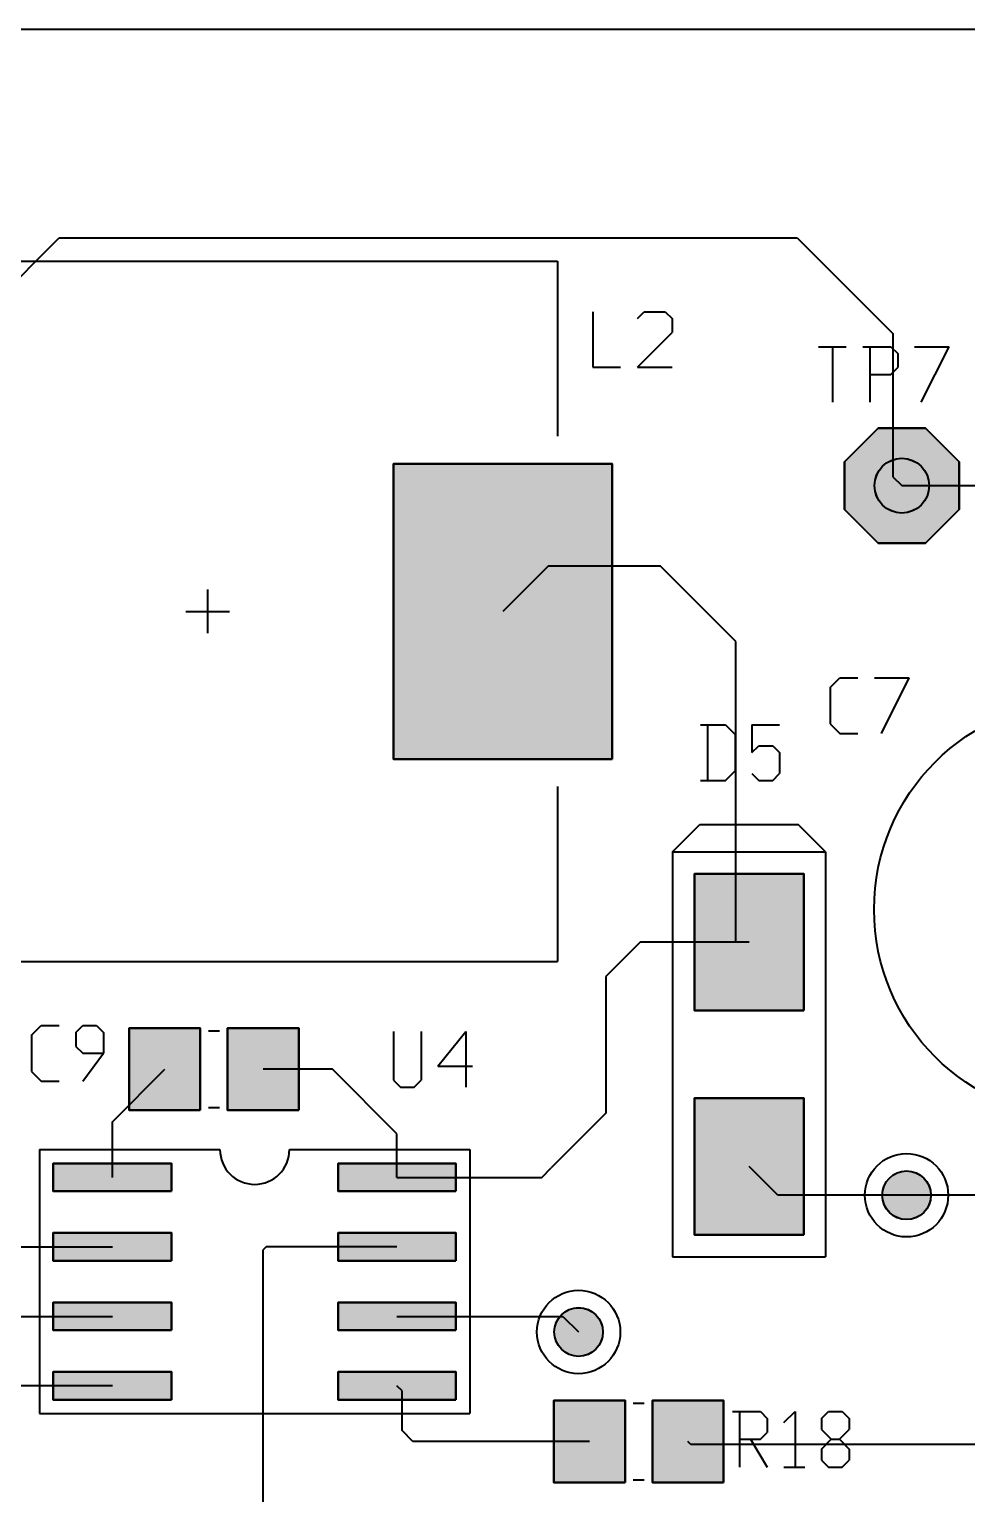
# Model space of a CAD drawing. Header units: millimetres. Extents: x 2.5 to 94, y 2.7 to 61.7.
# Drawn here: x 60.55 to 77.7, y 34.96 to 61.73 of the extents above; entities that cross this region are included whole.
import ezdxf

# ---------------------------------------------------------------- set-up
doc = ezdxf.new("R2010")
doc.units = ezdxf.units.MM
for name, color, linetype in [('bottom_copper', 7, 'Continuous'), ('bottom_silk', 7, 'Continuous'), ('drill_plated', 7, 'Continuous'), ('outline', 7, 'Continuous'), ('top_copper', 7, 'Continuous'), ('top_silk', 7, 'Continuous')]:
    doc.layers.add(name, color=color, linetype=linetype)

msp = doc.modelspace()

# ---------------------------------------------------------------- hatches: boundary and pattern name
at = {"layer": 'bottom_copper', "lineweight": 40}
for points in [[(77.56, 52.951), (76.945, 52.336), (76.075, 52.336), (75.46, 52.951), (75.46, 53.821), (76.075, 54.436), (76.945, 54.436), (77.56, 53.821), (77.56, 52.951)], [(77, 53.288), (76.972, 53.195), (76.926, 53.108), (76.864, 53.032), (76.788, 52.97), (76.701, 52.924), (76.608, 52.896), (76.51, 52.886), (76.412, 52.896), (76.319, 52.924), (76.232, 52.97), (76.156, 53.032), (76.094, 53.108), (76.048, 53.195), (76.02, 53.288), (76.01, 53.386), (76.02, 53.484), (76.048, 53.577), (76.094, 53.664), (76.156, 53.74), (76.232, 53.802), (76.319, 53.848), (76.412, 53.876), (76.51, 53.886), (76.608, 53.876), (76.701, 53.848), (76.788, 53.802), (76.864, 53.74), (76.926, 53.664), (76.972, 53.577), (77, 53.484), (77.01, 53.386), (77, 53.288)], [(77.032, 40.329), (77.007, 40.246), (76.966, 40.169), (76.91, 40.102), (76.843, 40.046), (76.766, 40.005), (76.683, 39.98), (76.596, 39.971), (76.509, 39.98), (76.426, 40.005), (76.349, 40.046), (76.282, 40.102), (76.226, 40.169), (76.185, 40.246), (76.16, 40.329), (76.151, 40.416), (76.16, 40.503), (76.185, 40.586), (76.226, 40.663), (76.282, 40.73), (76.349, 40.786), (76.426, 40.827), (76.509, 40.852), (76.596, 40.86), (76.683, 40.852), (76.766, 40.827), (76.843, 40.786), (76.91, 40.73), (76.966, 40.663), (77.007, 40.586), (77.032, 40.503), (77.041, 40.416), (77.032, 40.329)], [(71.032, 37.829), (71.007, 37.746), (70.966, 37.669), (70.91, 37.602), (70.843, 37.546), (70.766, 37.505), (70.683, 37.48), (70.596, 37.471), (70.509, 37.48), (70.426, 37.505), (70.349, 37.546), (70.282, 37.602), (70.226, 37.669), (70.185, 37.746), (70.16, 37.829), (70.151, 37.916), (70.16, 38.003), (70.185, 38.086), (70.226, 38.163), (70.282, 38.23), (70.349, 38.286), (70.426, 38.327), (70.509, 38.352), (70.596, 38.36), (70.683, 38.352), (70.766, 38.327), (70.843, 38.286), (70.91, 38.23), (70.966, 38.163), (71.007, 38.086), (71.032, 38.003), (71.041, 37.916), (71.032, 37.829)]]:
    msp.add_hatch(color=7, dxfattribs=at).paths.add_polyline_path(points, flags=0)
at = {"layer": 'drill_plated', "lineweight": 40}
for points in [[(77, 53.288), (76.972, 53.195), (76.926, 53.108), (76.864, 53.032), (76.788, 52.97), (76.701, 52.924), (76.608, 52.896), (76.51, 52.886), (76.412, 52.896), (76.319, 52.924), (76.232, 52.97), (76.156, 53.032), (76.094, 53.108), (76.048, 53.195), (76.02, 53.288), (76.01, 53.386), (76.02, 53.484), (76.048, 53.577), (76.094, 53.664), (76.156, 53.74), (76.232, 53.802), (76.319, 53.848), (76.412, 53.876), (76.51, 53.886), (76.608, 53.876), (76.701, 53.848), (76.788, 53.802), (76.864, 53.74), (76.926, 53.664), (76.972, 53.577), (77, 53.484), (77.01, 53.386), (77, 53.288)], [(77.032, 40.329), (77.007, 40.246), (76.966, 40.169), (76.91, 40.102), (76.843, 40.046), (76.766, 40.005), (76.683, 39.98), (76.596, 39.971), (76.509, 39.98), (76.426, 40.005), (76.349, 40.046), (76.282, 40.102), (76.226, 40.169), (76.185, 40.246), (76.16, 40.329), (76.151, 40.416), (76.16, 40.503), (76.185, 40.586), (76.226, 40.663), (76.282, 40.73), (76.349, 40.786), (76.426, 40.827), (76.509, 40.852), (76.596, 40.86), (76.683, 40.852), (76.766, 40.827), (76.843, 40.786), (76.91, 40.73), (76.966, 40.663), (77.007, 40.586), (77.032, 40.503), (77.041, 40.416), (77.032, 40.329)], [(71.032, 37.829), (71.007, 37.746), (70.966, 37.669), (70.91, 37.602), (70.843, 37.546), (70.766, 37.505), (70.683, 37.48), (70.596, 37.471), (70.509, 37.48), (70.426, 37.505), (70.349, 37.546), (70.282, 37.602), (70.226, 37.669), (70.185, 37.746), (70.16, 37.829), (70.151, 37.916), (70.16, 38.003), (70.185, 38.086), (70.226, 38.163), (70.282, 38.23), (70.349, 38.286), (70.426, 38.327), (70.509, 38.352), (70.596, 38.36), (70.683, 38.352), (70.766, 38.327), (70.843, 38.286), (70.91, 38.23), (70.966, 38.163), (71.007, 38.086), (71.032, 38.003), (71.041, 37.916), (71.032, 37.829)]]:
    msp.add_hatch(color=7, dxfattribs=at).paths.add_polyline_path(points, flags=0)
at = {"layer": 'top_copper', "lineweight": 40}
for points in [[(77.56, 52.951), (76.945, 52.336), (76.075, 52.336), (75.46, 52.951), (75.46, 53.821), (76.075, 54.436), (76.945, 54.436), (77.56, 53.821), (77.56, 52.951)], [(77, 53.288), (76.972, 53.195), (76.926, 53.108), (76.864, 53.032), (76.788, 52.97), (76.701, 52.924), (76.608, 52.896), (76.51, 52.886), (76.412, 52.896), (76.319, 52.924), (76.232, 52.97), (76.156, 53.032), (76.094, 53.108), (76.048, 53.195), (76.02, 53.288), (76.01, 53.386), (76.02, 53.484), (76.048, 53.577), (76.094, 53.664), (76.156, 53.74), (76.232, 53.802), (76.319, 53.848), (76.412, 53.876), (76.51, 53.886), (76.608, 53.876), (76.701, 53.848), (76.788, 53.802), (76.864, 53.74), (76.926, 53.664), (76.972, 53.577), (77, 53.484), (77.01, 53.386), (77, 53.288)], [(71.21, 48.388), (67.21, 48.388), (67.21, 53.788), (71.21, 53.788), (71.21, 48.388)], [(74.716, 43.79), (72.716, 43.79), (72.716, 46.29), (74.716, 46.29), (74.716, 43.79)], [(63.676, 41.968), (62.376, 41.968), (62.376, 43.468), (63.676, 43.468), (63.676, 41.968)], [(65.476, 41.968), (64.176, 41.968), (64.176, 43.468), (65.476, 43.468), (65.476, 41.968)], [(74.716, 39.69), (72.716, 39.69), (72.716, 42.19), (74.716, 42.19), (74.716, 39.69)], [(63.147, 40.488), (60.987, 40.488), (60.987, 40.996), (63.147, 40.996), (63.147, 40.488)], [(68.353, 40.488), (66.195, 40.488), (66.195, 40.996), (68.353, 40.996), (68.353, 40.488)], [(77.032, 40.329), (77.007, 40.246), (76.966, 40.169), (76.91, 40.102), (76.843, 40.046), (76.766, 40.005), (76.683, 39.98), (76.596, 39.971), (76.509, 39.98), (76.426, 40.005), (76.349, 40.046), (76.282, 40.102), (76.226, 40.169), (76.185, 40.246), (76.16, 40.329), (76.151, 40.416), (76.16, 40.503), (76.185, 40.586), (76.226, 40.663), (76.282, 40.73), (76.349, 40.786), (76.426, 40.827), (76.509, 40.852), (76.596, 40.86), (76.683, 40.852), (76.766, 40.827), (76.843, 40.786), (76.91, 40.73), (76.966, 40.663), (77.007, 40.586), (77.032, 40.503), (77.041, 40.416), (77.032, 40.329)], [(63.147, 39.218), (60.987, 39.218), (60.987, 39.726), (63.147, 39.726), (63.147, 39.218)], [(68.353, 39.218), (66.195, 39.218), (66.195, 39.726), (68.353, 39.726), (68.353, 39.218)], [(63.147, 37.948), (60.987, 37.948), (60.987, 38.456), (63.147, 38.456), (63.147, 37.948)], [(68.353, 37.948), (66.195, 37.948), (66.195, 38.456), (68.353, 38.456), (68.353, 37.948)], [(71.032, 37.829), (71.007, 37.746), (70.966, 37.669), (70.91, 37.602), (70.843, 37.546), (70.766, 37.505), (70.683, 37.48), (70.596, 37.471), (70.509, 37.48), (70.426, 37.505), (70.349, 37.546), (70.282, 37.602), (70.226, 37.669), (70.185, 37.746), (70.16, 37.829), (70.151, 37.916), (70.16, 38.003), (70.185, 38.086), (70.226, 38.163), (70.282, 38.23), (70.349, 38.286), (70.426, 38.327), (70.509, 38.352), (70.596, 38.36), (70.683, 38.352), (70.766, 38.327), (70.843, 38.286), (70.91, 38.23), (70.966, 38.163), (71.007, 38.086), (71.032, 38.003), (71.041, 37.916), (71.032, 37.829)], [(63.147, 36.678), (60.987, 36.678), (60.987, 37.186), (63.147, 37.186), (63.147, 36.678)], [(68.353, 36.678), (66.195, 36.678), (66.195, 37.186), (68.353, 37.186), (68.353, 36.678)], [(71.446, 35.166), (70.146, 35.166), (70.146, 36.666), (71.446, 36.666), (71.446, 35.166)], [(73.246, 35.166), (71.946, 35.166), (71.946, 36.666), (73.246, 36.666), (73.246, 35.166)]]:
    msp.add_hatch(color=7, dxfattribs=at).paths.add_polyline_path(points, flags=0)

# ---------------------------------------------------------------- linework, layer by layer
at = {"layer": 'bottom_copper', "color": 7, "lineweight": 40}
for p, q in [((76.075, 54.436), (75.46, 53.821)), ((76.945, 54.436), (76.075, 54.436)), ((77.56, 53.821), (76.945, 54.436)), ((75.46, 53.821), (75.46, 52.951)), ((77.56, 52.951), (77.56, 53.821)), ((75.46, 52.951), (76.075, 52.336)), ((76.945, 52.336), (77.56, 52.951)), ((76.075, 52.336), (76.945, 52.336))]:
    msp.add_line(p, q, dxfattribs=at)
for points in [[(77.56, 52.951), (76.945, 52.336), (76.075, 52.336), (75.46, 52.951), (75.46, 53.821), (76.075, 54.436), (76.945, 54.436), (77.56, 53.821), (77.56, 52.951)], [(77, 53.288), (76.972, 53.195), (76.926, 53.108), (76.864, 53.032), (76.788, 52.97), (76.701, 52.924), (76.608, 52.896), (76.51, 52.886), (76.412, 52.896), (76.319, 52.924), (76.232, 52.97), (76.156, 53.032), (76.094, 53.108), (76.048, 53.195), (76.02, 53.288), (76.01, 53.386), (76.02, 53.484), (76.048, 53.577), (76.094, 53.664), (76.156, 53.74), (76.232, 53.802), (76.319, 53.848), (76.412, 53.876), (76.51, 53.886), (76.608, 53.876), (76.701, 53.848), (76.788, 53.802), (76.864, 53.74), (76.926, 53.664), (76.972, 53.577), (77, 53.484), (77.01, 53.386), (77, 53.288)], [(77.032, 40.329), (77.007, 40.246), (76.966, 40.169), (76.91, 40.102), (76.843, 40.046), (76.766, 40.005), (76.683, 39.98), (76.596, 39.971), (76.509, 39.98), (76.426, 40.005), (76.349, 40.046), (76.282, 40.102), (76.226, 40.169), (76.185, 40.246), (76.16, 40.329), (76.151, 40.416), (76.16, 40.503), (76.185, 40.586), (76.226, 40.663), (76.282, 40.73), (76.349, 40.786), (76.426, 40.827), (76.509, 40.852), (76.596, 40.86), (76.683, 40.852), (76.766, 40.827), (76.843, 40.786), (76.91, 40.73), (76.966, 40.663), (77.007, 40.586), (77.032, 40.503), (77.041, 40.416), (77.032, 40.329)], [(71.032, 37.829), (71.007, 37.746), (70.966, 37.669), (70.91, 37.602), (70.843, 37.546), (70.766, 37.505), (70.683, 37.48), (70.596, 37.471), (70.509, 37.48), (70.426, 37.505), (70.349, 37.546), (70.282, 37.602), (70.226, 37.669), (70.185, 37.746), (70.16, 37.829), (70.151, 37.916), (70.16, 38.003), (70.185, 38.086), (70.226, 38.163), (70.282, 38.23), (70.349, 38.286), (70.426, 38.327), (70.509, 38.352), (70.596, 38.36), (70.683, 38.352), (70.766, 38.327), (70.843, 38.286), (70.91, 38.23), (70.966, 38.163), (71.007, 38.086), (71.032, 38.003), (71.041, 37.916), (71.032, 37.829)]]:
    msp.add_lwpolyline(points, close=True, dxfattribs=at)
for centre, major_axis in [((76.51, 53.386), (0.5, 0)), ((76.596, 40.416), (0.762, 0)), ((76.596, 40.416), (0.445, 0)), ((70.596, 37.916), (0.762, 0)), ((70.596, 37.916), (0.445, 0))]:
    msp.add_ellipse(centre, major_axis=major_axis, ratio=1, dxfattribs=at)
at = {"layer": 'bottom_silk', "color": 7, "lineweight": 40}
msp.add_line((2.458, 61.728), (93.958, 61.728), dxfattribs=at)
at = {"layer": 'drill_plated', "color": 7, "lineweight": 40}
for points in [[(77, 53.288), (76.972, 53.195), (76.926, 53.108), (76.864, 53.032), (76.788, 52.97), (76.701, 52.924), (76.608, 52.896), (76.51, 52.886), (76.412, 52.896), (76.319, 52.924), (76.232, 52.97), (76.156, 53.032), (76.094, 53.108), (76.048, 53.195), (76.02, 53.288), (76.01, 53.386), (76.02, 53.484), (76.048, 53.577), (76.094, 53.664), (76.156, 53.74), (76.232, 53.802), (76.319, 53.848), (76.412, 53.876), (76.51, 53.886), (76.608, 53.876), (76.701, 53.848), (76.788, 53.802), (76.864, 53.74), (76.926, 53.664), (76.972, 53.577), (77, 53.484), (77.01, 53.386), (77, 53.288)], [(77.032, 40.329), (77.007, 40.246), (76.966, 40.169), (76.91, 40.102), (76.843, 40.046), (76.766, 40.005), (76.683, 39.98), (76.596, 39.971), (76.509, 39.98), (76.426, 40.005), (76.349, 40.046), (76.282, 40.102), (76.226, 40.169), (76.185, 40.246), (76.16, 40.329), (76.151, 40.416), (76.16, 40.503), (76.185, 40.586), (76.226, 40.663), (76.282, 40.73), (76.349, 40.786), (76.426, 40.827), (76.509, 40.852), (76.596, 40.86), (76.683, 40.852), (76.766, 40.827), (76.843, 40.786), (76.91, 40.73), (76.966, 40.663), (77.007, 40.586), (77.032, 40.503), (77.041, 40.416), (77.032, 40.329)], [(71.032, 37.829), (71.007, 37.746), (70.966, 37.669), (70.91, 37.602), (70.843, 37.546), (70.766, 37.505), (70.683, 37.48), (70.596, 37.471), (70.509, 37.48), (70.426, 37.505), (70.349, 37.546), (70.282, 37.602), (70.226, 37.669), (70.185, 37.746), (70.16, 37.829), (70.151, 37.916), (70.16, 38.003), (70.185, 38.086), (70.226, 38.163), (70.282, 38.23), (70.349, 38.286), (70.426, 38.327), (70.509, 38.352), (70.596, 38.36), (70.683, 38.352), (70.766, 38.327), (70.843, 38.286), (70.91, 38.23), (70.966, 38.163), (71.007, 38.086), (71.032, 38.003), (71.041, 37.916), (71.032, 37.829)]]:
    msp.add_lwpolyline(points, close=True, dxfattribs=at)
for centre, major_axis in [((76.51, 53.386), (0.5, 0)), ((76.596, 40.416), (0.445, 0)), ((70.596, 37.916), (0.445, 0))]:
    msp.add_ellipse(centre, major_axis=major_axis, ratio=1, dxfattribs=at)
at = {"layer": 'outline', "color": 7, "lineweight": 40}
msp.add_line((2.458, 61.728), (93.958, 61.728), dxfattribs=at)
at = {"layer": 'top_copper', "color": 7, "lineweight": 40}
for p, q in [((58.41, 55.23), (61.096, 57.916)), ((61.096, 57.916), (74.596, 57.916)), ((74.596, 57.916), (76.346, 56.166)), ((76.346, 56.166), (76.346, 53.55)), ((76.075, 54.436), (75.46, 53.821)), ((76.945, 54.436), (76.075, 54.436)), ((77.56, 53.821), (76.945, 54.436)), ((75.46, 53.821), (75.46, 52.951)), ((77.56, 52.951), (77.56, 53.821)), ((71.21, 53.788), (67.21, 53.788)), ((67.21, 53.788), (67.21, 48.388)), ((71.21, 48.388), (71.21, 53.788)), ((76.346, 53.55), (76.51, 53.386)), ((76.51, 53.386), (88.702, 53.386)), ((75.46, 52.951), (76.075, 52.336)), ((76.945, 52.336), (77.56, 52.951)), ((76.075, 52.336), (76.945, 52.336)), ((70.038, 51.916), (69.21, 51.088)), ((72.096, 51.916), (70.038, 51.916)), ((73.472, 50.54), (72.096, 51.916)), ((73.472, 45.04), (73.472, 50.54)), ((67.21, 48.388), (71.21, 48.388)), ((74.716, 46.29), (72.716, 46.29)), ((72.716, 46.29), (72.716, 43.79)), ((74.716, 43.79), (74.716, 46.29)), ((71.72, 45.04), (71.096, 44.416)), ((73.716, 45.04), (71.72, 45.04)), ((71.096, 44.416), (71.096, 41.916)), ((72.716, 43.79), (74.716, 43.79)), ((63.676, 43.468), (62.376, 43.468)), ((62.376, 43.468), (62.376, 41.968)), ((63.676, 41.968), (63.676, 43.468)), ((65.476, 43.468), (64.176, 43.468)), ((64.176, 43.468), (64.176, 41.968)), ((65.476, 41.968), (65.476, 43.468)), ((62.067, 41.759), (63.026, 42.718)), ((66.096, 42.718), (64.826, 42.718)), ((67.274, 41.54), (66.096, 42.718)), ((74.716, 42.19), (72.716, 42.19)), ((72.716, 42.19), (72.716, 39.69)), ((74.716, 39.69), (74.716, 42.19)), ((62.067, 40.742), (62.067, 41.759)), ((62.376, 41.968), (63.676, 41.968)), ((64.176, 41.968), (65.476, 41.968)), ((71.096, 41.916), (70.096, 40.916)), ((67.274, 40.742), (67.274, 41.54)), ((60.987, 40.996), (60.987, 40.488)), ((63.147, 40.996), (60.987, 40.996)), ((63.147, 40.488), (63.147, 40.996)), ((66.195, 40.996), (66.195, 40.488)), ((68.353, 40.996), (66.195, 40.996)), ((68.353, 40.488), (68.353, 40.996)), ((67.274, 40.742), (69.922, 40.742)), ((69.922, 40.742), (70.096, 40.916)), ((74.24, 40.416), (73.716, 40.94)), ((60.987, 40.488), (63.147, 40.488)), ((66.195, 40.488), (68.353, 40.488)), ((78.596, 40.416), (74.24, 40.416)), ((60.987, 39.726), (60.987, 39.218)), ((63.147, 39.726), (60.987, 39.726)), ((63.147, 39.218), (63.147, 39.726)), ((66.195, 39.726), (66.195, 39.218)), ((68.353, 39.726), (66.195, 39.726)), ((68.353, 39.218), (68.353, 39.726)), ((72.716, 39.69), (74.716, 39.69)), ((60.25, 39.472), (62.067, 39.472)), ((64.882, 39.472), (64.826, 39.416)), ((64.826, 34.082), (64.826, 39.416)), ((67.274, 39.472), (64.882, 39.472)), ((60.987, 39.218), (63.147, 39.218)), ((66.195, 39.218), (68.353, 39.218)), ((60.987, 38.456), (60.987, 37.948)), ((63.147, 38.456), (60.987, 38.456)), ((63.147, 37.948), (63.147, 38.456)), ((66.195, 38.456), (66.195, 37.948)), ((68.353, 38.456), (66.195, 38.456)), ((68.353, 37.948), (68.353, 38.456)), ((60.096, 38.202), (62.067, 38.202)), ((67.274, 38.202), (70.31, 38.202)), ((70.31, 38.202), (70.596, 37.916)), ((60.987, 37.948), (63.147, 37.948)), ((66.195, 37.948), (68.353, 37.948)), ((60.987, 37.186), (60.987, 36.678)), ((63.147, 37.186), (60.987, 37.186)), ((63.147, 36.678), (63.147, 37.186)), ((66.195, 37.186), (66.195, 36.678)), ((68.353, 37.186), (66.195, 37.186)), ((68.353, 36.678), (68.353, 37.186)), ((62.067, 36.932), (59.69, 36.932)), ((60.987, 36.678), (63.147, 36.678)), ((66.195, 36.678), (68.353, 36.678)), ((67.366, 36.84), (67.274, 36.932)), ((67.366, 36.114), (67.366, 36.84)), ((71.446, 36.666), (70.146, 36.666)), ((70.146, 36.666), (70.146, 35.166)), ((71.446, 35.166), (71.446, 36.666)), ((73.246, 36.666), (71.946, 36.666)), ((71.946, 36.666), (71.946, 35.166)), ((73.246, 35.166), (73.246, 36.666)), ((67.564, 35.916), (67.366, 36.114)), ((70.796, 35.916), (67.564, 35.916)), ((72.652, 35.86), (72.596, 35.916)), ((81.59, 35.86), (72.652, 35.86)), ((70.146, 35.166), (71.446, 35.166)), ((71.946, 35.166), (73.246, 35.166))]:
    msp.add_line(p, q, dxfattribs=at)
for points in [[(77.56, 52.951), (76.945, 52.336), (76.075, 52.336), (75.46, 52.951), (75.46, 53.821), (76.075, 54.436), (76.945, 54.436), (77.56, 53.821), (77.56, 52.951)], [(77, 53.288), (76.972, 53.195), (76.926, 53.108), (76.864, 53.032), (76.788, 52.97), (76.701, 52.924), (76.608, 52.896), (76.51, 52.886), (76.412, 52.896), (76.319, 52.924), (76.232, 52.97), (76.156, 53.032), (76.094, 53.108), (76.048, 53.195), (76.02, 53.288), (76.01, 53.386), (76.02, 53.484), (76.048, 53.577), (76.094, 53.664), (76.156, 53.74), (76.232, 53.802), (76.319, 53.848), (76.412, 53.876), (76.51, 53.886), (76.608, 53.876), (76.701, 53.848), (76.788, 53.802), (76.864, 53.74), (76.926, 53.664), (76.972, 53.577), (77, 53.484), (77.01, 53.386), (77, 53.288)], [(71.21, 48.388), (67.21, 48.388), (67.21, 53.788), (71.21, 53.788), (71.21, 48.388)], [(74.716, 43.79), (72.716, 43.79), (72.716, 46.29), (74.716, 46.29), (74.716, 43.79)], [(63.676, 41.968), (62.376, 41.968), (62.376, 43.468), (63.676, 43.468), (63.676, 41.968)], [(65.476, 41.968), (64.176, 41.968), (64.176, 43.468), (65.476, 43.468), (65.476, 41.968)], [(74.716, 39.69), (72.716, 39.69), (72.716, 42.19), (74.716, 42.19), (74.716, 39.69)], [(63.147, 40.488), (60.987, 40.488), (60.987, 40.996), (63.147, 40.996), (63.147, 40.488)], [(68.353, 40.488), (66.195, 40.488), (66.195, 40.996), (68.353, 40.996), (68.353, 40.488)], [(77.032, 40.329), (77.007, 40.246), (76.966, 40.169), (76.91, 40.102), (76.843, 40.046), (76.766, 40.005), (76.683, 39.98), (76.596, 39.971), (76.509, 39.98), (76.426, 40.005), (76.349, 40.046), (76.282, 40.102), (76.226, 40.169), (76.185, 40.246), (76.16, 40.329), (76.151, 40.416), (76.16, 40.503), (76.185, 40.586), (76.226, 40.663), (76.282, 40.73), (76.349, 40.786), (76.426, 40.827), (76.509, 40.852), (76.596, 40.86), (76.683, 40.852), (76.766, 40.827), (76.843, 40.786), (76.91, 40.73), (76.966, 40.663), (77.007, 40.586), (77.032, 40.503), (77.041, 40.416), (77.032, 40.329)], [(63.147, 39.218), (60.987, 39.218), (60.987, 39.726), (63.147, 39.726), (63.147, 39.218)], [(68.353, 39.218), (66.195, 39.218), (66.195, 39.726), (68.353, 39.726), (68.353, 39.218)], [(63.147, 37.948), (60.987, 37.948), (60.987, 38.456), (63.147, 38.456), (63.147, 37.948)], [(68.353, 37.948), (66.195, 37.948), (66.195, 38.456), (68.353, 38.456), (68.353, 37.948)], [(71.032, 37.829), (71.007, 37.746), (70.966, 37.669), (70.91, 37.602), (70.843, 37.546), (70.766, 37.505), (70.683, 37.48), (70.596, 37.471), (70.509, 37.48), (70.426, 37.505), (70.349, 37.546), (70.282, 37.602), (70.226, 37.669), (70.185, 37.746), (70.16, 37.829), (70.151, 37.916), (70.16, 38.003), (70.185, 38.086), (70.226, 38.163), (70.282, 38.23), (70.349, 38.286), (70.426, 38.327), (70.509, 38.352), (70.596, 38.36), (70.683, 38.352), (70.766, 38.327), (70.843, 38.286), (70.91, 38.23), (70.966, 38.163), (71.007, 38.086), (71.032, 38.003), (71.041, 37.916), (71.032, 37.829)], [(63.147, 36.678), (60.987, 36.678), (60.987, 37.186), (63.147, 37.186), (63.147, 36.678)], [(68.353, 36.678), (66.195, 36.678), (66.195, 37.186), (68.353, 37.186), (68.353, 36.678)], [(71.446, 35.166), (70.146, 35.166), (70.146, 36.666), (71.446, 36.666), (71.446, 35.166)], [(73.246, 35.166), (71.946, 35.166), (71.946, 36.666), (73.246, 36.666), (73.246, 35.166)]]:
    msp.add_lwpolyline(points, close=True, dxfattribs=at)
for centre, major_axis in [((76.51, 53.386), (0.5, 0)), ((76.596, 40.416), (0.762, 0)), ((76.596, 40.416), (0.445, 0)), ((70.596, 37.916), (0.762, 0)), ((70.596, 37.916), (0.445, 0))]:
    msp.add_ellipse(centre, major_axis=major_axis, ratio=1, dxfattribs=at)
at = {"layer": 'top_silk', "color": 7, "lineweight": 40}
for p, q in [((2.458, 61.728), (93.958, 61.728)), ((57.41, 57.488), (70.21, 57.488)), ((70.21, 57.488), (70.21, 54.288)), ((70.858, 56.566), (70.858, 55.55)), ((71.671, 56.439), (71.798, 56.566)), ((71.798, 56.566), (72.179, 56.566)), ((72.179, 56.566), (72.306, 56.439)), ((72.306, 56.439), (72.306, 56.185)), ((71.671, 55.55), (72.306, 56.185)), ((74.986, 55.926), (75.494, 55.926)), ((75.24, 55.926), (75.24, 54.91)), ((75.799, 55.926), (76.307, 55.926)), ((75.926, 55.926), (75.926, 54.91)), ((76.307, 55.926), (76.434, 55.799)), ((76.434, 55.799), (76.434, 55.545)), ((76.739, 55.926), (77.374, 55.926)), ((76.866, 54.91), (77.374, 55.926)), ((70.858, 55.55), (71.366, 55.55)), ((71.671, 55.55), (72.306, 55.55)), ((75.926, 55.418), (76.307, 55.418)), ((76.307, 55.418), (76.434, 55.545)), ((63.81, 51.488), (63.81, 50.688)), ((63.41, 51.088), (64.21, 51.088)), ((75.197, 49.694), (75.375, 49.872)), ((75.375, 49.872), (75.705, 49.872)), ((76.01, 49.872), (76.645, 49.872)), ((76.137, 48.856), (76.645, 49.872)), ((75.197, 49.694), (75.197, 49.034)), ((72.826, 49.014), (73.283, 49.014)), ((72.953, 49.014), (72.953, 47.998)), ((73.283, 49.014), (73.461, 48.836)), ((73.766, 49.014), (74.274, 49.014)), ((73.766, 49.014), (73.766, 48.506)), ((75.197, 49.034), (75.375, 48.856)), ((73.461, 48.836), (73.461, 48.176)), ((75.375, 48.856), (75.705, 48.856)), ((73.766, 48.506), (73.893, 48.633)), ((73.893, 48.633), (74.147, 48.633)), ((74.147, 48.633), (74.274, 48.506)), ((74.274, 48.506), (74.274, 48.125)), ((72.826, 47.998), (73.283, 47.998)), ((73.283, 47.998), (73.461, 48.176)), ((73.766, 48.125), (73.893, 47.998)), ((73.893, 47.998), (74.147, 47.998)), ((74.147, 47.998), (74.274, 48.125)), ((70.21, 47.888), (70.21, 44.688)), ((72.316, 46.69), (72.816, 47.19)), ((72.816, 47.19), (74.616, 47.19)), ((75.116, 46.69), (74.616, 47.19)), ((72.316, 46.69), (72.316, 39.29)), ((72.316, 46.69), (73.716, 46.69)), ((73.616, 46.69), (75.116, 46.69)), ((75.116, 46.69), (75.116, 39.29)), ((57.41, 44.688), (70.21, 44.688)), ((60.586, 43.34), (60.764, 43.518)), ((60.764, 43.518), (61.094, 43.518)), ((61.399, 43.391), (61.526, 43.518)), ((61.399, 43.391), (61.399, 43.137)), ((61.526, 43.518), (61.78, 43.518)), ((61.78, 43.518), (61.907, 43.391)), ((61.907, 43.391), (61.907, 43.01)), ((63.826, 43.418), (64.026, 43.418)), ((67.21, 43.409), (67.21, 42.52)), ((67.719, 43.409), (67.719, 42.52)), ((68.023, 42.774), (68.531, 43.409)), ((68.531, 43.409), (68.531, 42.393)), ((60.586, 43.34), (60.586, 42.68)), ((61.399, 43.137), (61.526, 43.01)), ((61.526, 42.502), (61.907, 43.01)), ((61.526, 43.01), (61.907, 43.01)), ((60.586, 42.68), (60.764, 42.502)), ((68.023, 42.774), (68.658, 42.774)), ((60.764, 42.502), (61.094, 42.502)), ((67.21, 42.52), (67.338, 42.393)), ((67.338, 42.393), (67.591, 42.393)), ((67.591, 42.393), (67.719, 42.52)), ((63.826, 42.018), (64.026, 42.018)), ((60.733, 41.25), (60.733, 36.424)), ((60.733, 41.25), (64.035, 41.25)), ((65.305, 41.25), (68.608, 41.25)), ((68.608, 41.25), (68.608, 36.424)), ((72.316, 39.29), (75.116, 39.29)), ((60.733, 36.424), (68.608, 36.424)), ((71.596, 36.616), (71.796, 36.616)), ((73.414, 36.462), (73.922, 36.462)), ((73.541, 36.462), (73.541, 35.446)), ((73.922, 36.462), (74.049, 36.335)), ((74.354, 36.259), (74.557, 36.462)), ((74.557, 36.462), (74.557, 35.446)), ((75.04, 36.335), (75.167, 36.462)), ((75.167, 36.462), (75.421, 36.462)), ((75.421, 36.462), (75.548, 36.335)), ((74.049, 36.335), (74.049, 36.081)), ((75.04, 36.335), (75.04, 36.132)), ((75.548, 36.335), (75.548, 36.132)), ((73.541, 35.954), (73.922, 35.954)), ((73.744, 35.954), (74.049, 35.446)), ((73.922, 35.954), (74.049, 36.081)), ((75.04, 36.132), (75.218, 35.954)), ((75.04, 35.776), (75.218, 35.954)), ((75.218, 35.954), (75.37, 35.954)), ((75.37, 35.954), (75.548, 36.132)), ((75.37, 35.954), (75.548, 35.776)), ((75.04, 35.776), (75.04, 35.573)), ((75.548, 35.776), (75.548, 35.573)), ((74.354, 35.446), (74.735, 35.446)), ((75.04, 35.573), (75.167, 35.446)), ((75.167, 35.446), (75.421, 35.446)), ((75.421, 35.446), (75.548, 35.573)), ((71.596, 35.216), (71.796, 35.216))]:
    msp.add_line(p, q, dxfattribs=at)
msp.add_ellipse((79.812, 45.639), major_axis=(3.81, 0), ratio=1, dxfattribs=at)
msp.add_ellipse((64.671, 41.25), major_axis=(0.635, 0), ratio=1, start_param=3.141593, end_param=6.283185, dxfattribs=at)

doc.saveas('drawing.dxf')
